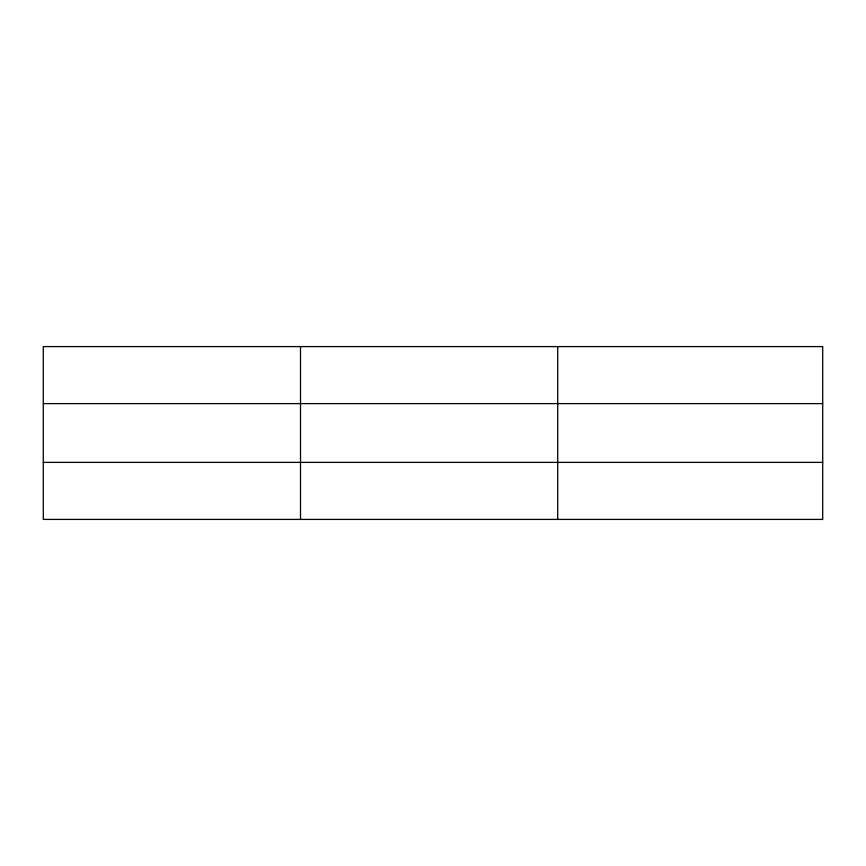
<?xml version="1.0" encoding="UTF-8"?>
<svg xmlns="http://www.w3.org/2000/svg" width="866" height="866" viewBox="0 0 866 866"><rect width="100%" height="100%" fill="white"/><g stroke="black" fill="none" stroke-linecap="round" stroke-linejoin="round"><path stroke-width="1.3" d="M300.502 346.595L300.502 519.405M557.704 346.595L557.704 519.405M822.7 462.379L822.7 519.405L43.3 519.405L43.3 346.595L822.7 346.595L822.7 462.379L43.3 462.379M43.3 403.621L822.7 403.621"/></g></svg>
